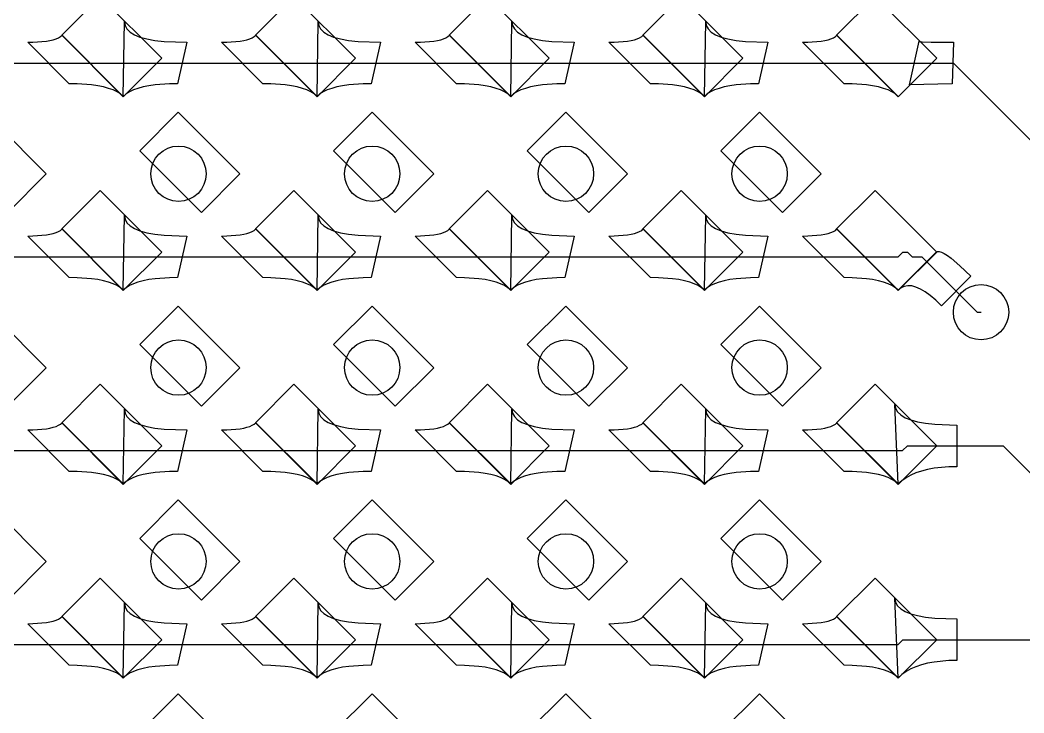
# Model space of a CAD drawing. Header units: inches. Extents: x 0.07 to 4.39, y 0.05 to 2.95.
# Drawn here: x 3.2928 to 3.6555, y 2.2253 to 2.4755 of the extents above; entities that cross this region are included whole.
import ezdxf

# ---------------------------------------------------------------- set-up
doc = ezdxf.new("R2010")
doc.units = ezdxf.units.IN
doc.header["$MEASUREMENT"] = 0
doc.layers.add('Top Layer', color=1, linetype='Continuous')

# ---------------------------------------------------------------- blocks, each defined once
blk = doc.blocks.new('0805_P_______________48')
at = {"layer": 'Top Layer'}
for p, q in [((-0.03937, 0.01575), (-0.01969, 0.01575)), ((-0.03937, -0.01575), (-0.03937, 0.01575)), ((-0.01969, 0.01575), (-0.01969, -0.01575)), ((0.01969, 0.01575), (0.03937, 0.01575)), ((0.01969, -0.01575), (0.01969, 0.01575)), ((0.03937, 0.01575), (0.03937, -0.01575)), ((-0.01969, -0.01575), (-0.03937, -0.01575)), ((0.03937, -0.01575), (0.01969, -0.01575))]:
    blk.add_line(p, q, dxfattribs=at)
blk = doc.blocks.new('0805_P_______________49')
at = {"layer": 'Top Layer'}
for p, q in [((-0.03937, 0.01575), (-0.01969, 0.01575)), ((-0.03937, -0.01575), (-0.03937, 0.01575)), ((-0.01969, 0.01575), (-0.01969, -0.01575)), ((0.01969, 0.01575), (0.03937, 0.01575)), ((0.01969, -0.01575), (0.01969, 0.01575)), ((0.03937, 0.01575), (0.03937, -0.01575)), ((-0.01969, -0.01575), (-0.03937, -0.01575)), ((0.03937, -0.01575), (0.01969, -0.01575))]:
    blk.add_line(p, q, dxfattribs=at)
blk = doc.blocks.new('0805_P_______________50')
at = {"layer": 'Top Layer'}
for p, q in [((-0.03937, 0.01575), (-0.01969, 0.01575)), ((-0.03937, -0.01575), (-0.03937, 0.01575)), ((-0.01969, 0.01575), (-0.01969, -0.01575)), ((0.01969, 0.01575), (0.03937, 0.01575)), ((0.01969, -0.01575), (0.01969, 0.01575)), ((0.03937, 0.01575), (0.03937, -0.01575)), ((-0.01969, -0.01575), (-0.03937, -0.01575)), ((0.03937, -0.01575), (0.01969, -0.01575))]:
    blk.add_line(p, q, dxfattribs=at)
blk = doc.blocks.new('0805_P_______________51')
at = {"layer": 'Top Layer'}
for p, q in [((-0.03937, 0.01575), (-0.01969, 0.01575)), ((-0.03937, -0.01575), (-0.03937, 0.01575)), ((-0.01969, 0.01575), (-0.01969, -0.01575)), ((0.01969, 0.01575), (0.03937, 0.01575)), ((0.01969, -0.01575), (0.01969, 0.01575)), ((0.03937, 0.01575), (0.03937, -0.01575)), ((-0.01969, -0.01575), (-0.03937, -0.01575)), ((0.03937, -0.01575), (0.01969, -0.01575))]:
    blk.add_line(p, q, dxfattribs=at)
blk = doc.blocks.new('0805_P_______________52')
at = {"layer": 'Top Layer'}
for p, q in [((-0.03937, 0.01575), (-0.01969, 0.01575)), ((-0.03937, -0.01575), (-0.03937, 0.01575)), ((-0.01969, 0.01575), (-0.01969, -0.01575)), ((0.01969, 0.01575), (0.03937, 0.01575)), ((0.01969, -0.01575), (0.01969, 0.01575)), ((0.03937, 0.01575), (0.03937, -0.01575)), ((-0.01969, -0.01575), (-0.03937, -0.01575)), ((0.03937, -0.01575), (0.01969, -0.01575))]:
    blk.add_line(p, q, dxfattribs=at)
blk = doc.blocks.new('0805_P_______________88')
at = {"layer": 'Top Layer'}
for p, q in [((-0.03937, 0.01575), (-0.01969, 0.01575)), ((-0.03937, -0.01575), (-0.03937, 0.01575)), ((-0.01969, 0.01575), (-0.01969, -0.01575)), ((0.01969, 0.01575), (0.03937, 0.01575)), ((0.01969, -0.01575), (0.01969, 0.01575)), ((0.03937, 0.01575), (0.03937, -0.01575)), ((-0.01969, -0.01575), (-0.03937, -0.01575)), ((0.03937, -0.01575), (0.01969, -0.01575))]:
    blk.add_line(p, q, dxfattribs=at)
blk = doc.blocks.new('0805_P_______________89')
at = {"layer": 'Top Layer'}
for p, q in [((-0.03937, 0.01575), (-0.01969, 0.01575)), ((-0.03937, -0.01575), (-0.03937, 0.01575)), ((-0.01969, 0.01575), (-0.01969, -0.01575)), ((0.01969, 0.01575), (0.03937, 0.01575)), ((0.01969, -0.01575), (0.01969, 0.01575)), ((0.03937, 0.01575), (0.03937, -0.01575)), ((-0.01969, -0.01575), (-0.03937, -0.01575)), ((0.03937, -0.01575), (0.01969, -0.01575))]:
    blk.add_line(p, q, dxfattribs=at)
blk = doc.blocks.new('0805_P_______________90')
at = {"layer": 'Top Layer'}
for p, q in [((-0.03937, 0.01575), (-0.01969, 0.01575)), ((-0.03937, -0.01575), (-0.03937, 0.01575)), ((-0.01969, 0.01575), (-0.01969, -0.01575)), ((0.01969, 0.01575), (0.03937, 0.01575)), ((0.01969, -0.01575), (0.01969, 0.01575)), ((0.03937, 0.01575), (0.03937, -0.01575)), ((-0.01969, -0.01575), (-0.03937, -0.01575)), ((0.03937, -0.01575), (0.01969, -0.01575))]:
    blk.add_line(p, q, dxfattribs=at)
blk = doc.blocks.new('0805_P_______________91')
at = {"layer": 'Top Layer'}
for p, q in [((-0.03937, 0.01575), (-0.01969, 0.01575)), ((-0.03937, -0.01575), (-0.03937, 0.01575)), ((-0.01969, 0.01575), (-0.01969, -0.01575)), ((0.01969, 0.01575), (0.03937, 0.01575)), ((0.01969, -0.01575), (0.01969, 0.01575)), ((0.03937, 0.01575), (0.03937, -0.01575)), ((-0.01969, -0.01575), (-0.03937, -0.01575)), ((0.03937, -0.01575), (0.01969, -0.01575))]:
    blk.add_line(p, q, dxfattribs=at)
blk = doc.blocks.new('0805_P_______________92')
at = {"layer": 'Top Layer'}
for p, q in [((-0.03937, 0.01575), (-0.01969, 0.01575)), ((-0.03937, -0.01575), (-0.03937, 0.01575)), ((-0.01969, 0.01575), (-0.01969, -0.01575)), ((0.01969, 0.01575), (0.03937, 0.01575)), ((0.01969, -0.01575), (0.01969, 0.01575)), ((0.03937, 0.01575), (0.03937, -0.01575)), ((-0.01969, -0.01575), (-0.03937, -0.01575)), ((0.03937, -0.01575), (0.01969, -0.01575))]:
    blk.add_line(p, q, dxfattribs=at)
blk = doc.blocks.new('0805_P_______________128')
at = {"layer": 'Top Layer'}
for p, q in [((-0.03937, 0.01575), (-0.01969, 0.01575)), ((-0.03937, -0.01575), (-0.03937, 0.01575)), ((-0.01969, 0.01575), (-0.01969, -0.01575)), ((0.01969, 0.01575), (0.03937, 0.01575)), ((0.01969, -0.01575), (0.01969, 0.01575)), ((0.03937, 0.01575), (0.03937, -0.01575)), ((-0.01969, -0.01575), (-0.03937, -0.01575)), ((0.03937, -0.01575), (0.01969, -0.01575))]:
    blk.add_line(p, q, dxfattribs=at)
blk = doc.blocks.new('0805_P_______________129')
at = {"layer": 'Top Layer'}
for p, q in [((-0.03937, 0.01575), (-0.01969, 0.01575)), ((-0.03937, -0.01575), (-0.03937, 0.01575)), ((-0.01969, 0.01575), (-0.01969, -0.01575)), ((0.01969, 0.01575), (0.03937, 0.01575)), ((0.01969, -0.01575), (0.01969, 0.01575)), ((0.03937, 0.01575), (0.03937, -0.01575)), ((-0.01969, -0.01575), (-0.03937, -0.01575)), ((0.03937, -0.01575), (0.01969, -0.01575))]:
    blk.add_line(p, q, dxfattribs=at)
blk = doc.blocks.new('0805_P_______________130')
at = {"layer": 'Top Layer'}
for p, q in [((-0.03937, 0.01575), (-0.01969, 0.01575)), ((-0.03937, -0.01575), (-0.03937, 0.01575)), ((-0.01969, 0.01575), (-0.01969, -0.01575)), ((0.01969, 0.01575), (0.03937, 0.01575)), ((0.01969, -0.01575), (0.01969, 0.01575)), ((0.03937, 0.01575), (0.03937, -0.01575)), ((-0.01969, -0.01575), (-0.03937, -0.01575)), ((0.03937, -0.01575), (0.01969, -0.01575))]:
    blk.add_line(p, q, dxfattribs=at)
blk = doc.blocks.new('0805_P_______________131')
at = {"layer": 'Top Layer'}
for p, q in [((-0.03937, 0.01575), (-0.01969, 0.01575)), ((-0.03937, -0.01575), (-0.03937, 0.01575)), ((-0.01969, 0.01575), (-0.01969, -0.01575)), ((0.01969, 0.01575), (0.03937, 0.01575)), ((0.01969, -0.01575), (0.01969, 0.01575)), ((0.03937, 0.01575), (0.03937, -0.01575)), ((-0.01969, -0.01575), (-0.03937, -0.01575)), ((0.03937, -0.01575), (0.01969, -0.01575))]:
    blk.add_line(p, q, dxfattribs=at)
blk = doc.blocks.new('0805_P_______________132')
at = {"layer": 'Top Layer'}
for p, q in [((-0.03937, 0.01575), (-0.01969, 0.01575)), ((-0.03937, -0.01575), (-0.03937, 0.01575)), ((-0.01969, 0.01575), (-0.01969, -0.01575)), ((0.01969, 0.01575), (0.03937, 0.01575)), ((0.01969, -0.01575), (0.01969, 0.01575)), ((0.03937, 0.01575), (0.03937, -0.01575)), ((-0.01969, -0.01575), (-0.03937, -0.01575)), ((0.03937, -0.01575), (0.01969, -0.01575))]:
    blk.add_line(p, q, dxfattribs=at)
blk = doc.blocks.new('0805_P_______________168')
at = {"layer": 'Top Layer'}
for p, q in [((-0.03937, 0.01575), (-0.01969, 0.01575)), ((-0.03937, -0.01575), (-0.03937, 0.01575)), ((-0.01969, 0.01575), (-0.01969, -0.01575)), ((0.01969, 0.01575), (0.03937, 0.01575)), ((0.01969, -0.01575), (0.01969, 0.01575)), ((0.03937, 0.01575), (0.03937, -0.01575)), ((-0.01969, -0.01575), (-0.03937, -0.01575)), ((0.03937, -0.01575), (0.01969, -0.01575))]:
    blk.add_line(p, q, dxfattribs=at)
blk = doc.blocks.new('0805_P_______________169')
at = {"layer": 'Top Layer'}
for p, q in [((-0.03937, 0.01575), (-0.01969, 0.01575)), ((-0.03937, -0.01575), (-0.03937, 0.01575)), ((-0.01969, 0.01575), (-0.01969, -0.01575)), ((0.01969, 0.01575), (0.03937, 0.01575)), ((0.01969, -0.01575), (0.01969, 0.01575)), ((0.03937, 0.01575), (0.03937, -0.01575)), ((-0.01969, -0.01575), (-0.03937, -0.01575)), ((0.03937, -0.01575), (0.01969, -0.01575))]:
    blk.add_line(p, q, dxfattribs=at)
blk = doc.blocks.new('0805_P_______________170')
at = {"layer": 'Top Layer'}
for p, q in [((-0.03937, 0.01575), (-0.01969, 0.01575)), ((-0.03937, -0.01575), (-0.03937, 0.01575)), ((-0.01969, 0.01575), (-0.01969, -0.01575)), ((0.01969, 0.01575), (0.03937, 0.01575)), ((0.01969, -0.01575), (0.01969, 0.01575)), ((0.03937, 0.01575), (0.03937, -0.01575)), ((-0.01969, -0.01575), (-0.03937, -0.01575)), ((0.03937, -0.01575), (0.01969, -0.01575))]:
    blk.add_line(p, q, dxfattribs=at)
blk = doc.blocks.new('0805_P_______________171')
at = {"layer": 'Top Layer'}
for p, q in [((-0.03937, 0.01575), (-0.01969, 0.01575)), ((-0.03937, -0.01575), (-0.03937, 0.01575)), ((-0.01969, 0.01575), (-0.01969, -0.01575)), ((0.01969, 0.01575), (0.03937, 0.01575)), ((0.01969, -0.01575), (0.01969, 0.01575)), ((0.03937, 0.01575), (0.03937, -0.01575)), ((-0.01969, -0.01575), (-0.03937, -0.01575)), ((0.03937, -0.01575), (0.01969, -0.01575))]:
    blk.add_line(p, q, dxfattribs=at)
blk = doc.blocks.new('0805_P_______________172')
at = {"layer": 'Top Layer'}
for p, q in [((-0.03937, 0.01575), (-0.01969, 0.01575)), ((-0.03937, -0.01575), (-0.03937, 0.01575)), ((-0.01969, 0.01575), (-0.01969, -0.01575)), ((0.01969, 0.01575), (0.03937, 0.01575)), ((0.01969, -0.01575), (0.01969, 0.01575)), ((0.03937, 0.01575), (0.03937, -0.01575)), ((-0.01969, -0.01575), (-0.03937, -0.01575)), ((0.03937, -0.01575), (0.01969, -0.01575))]:
    blk.add_line(p, q, dxfattribs=at)

msp = doc.modelspace()

# ---------------------------------------------------------------- linework, layer by layer
at = {"layer": 'Top Layer'}
for p, q in [((3.33005, 2.44795), (3.33051, 2.475)), ((3.33051, 2.475), (3.33071, 2.47357)), ((3.40005, 2.44795), (3.40051, 2.475)), ((3.40051, 2.475), (3.40071, 2.47357)), ((3.47005, 2.44795), (3.47051, 2.475)), ((3.47051, 2.475), (3.47071, 2.47357)), ((3.54005, 2.44795), (3.54051, 2.475)), ((3.54051, 2.475), (3.54071, 2.47357)), ((3.33071, 2.47357), (3.33137, 2.4723)), ((3.33137, 2.4723), (3.33248, 2.47118)), ((3.33248, 2.47118), (3.33405, 2.4702)), ((3.40071, 2.47357), (3.40137, 2.4723)), ((3.40137, 2.4723), (3.40248, 2.47118)), ((3.40248, 2.47118), (3.40405, 2.4702)), ((3.47071, 2.47357), (3.47137, 2.4723)), ((3.47137, 2.4723), (3.47248, 2.47118)), ((3.47248, 2.47118), (3.47405, 2.4702)), ((3.54071, 2.47357), (3.54137, 2.4723)), ((3.54137, 2.4723), (3.54248, 2.47118)), ((3.54248, 2.47118), (3.54405, 2.4702)), ((3.29551, 2.4675), (3.29741, 2.46753)), ((3.31051, 2.4525), (3.29551, 2.4675)), ((3.29741, 2.46753), (3.30225, 2.46791)), ((3.30225, 2.46791), (3.30356, 2.46814)), ((3.30356, 2.46814), (3.30474, 2.46842)), ((3.30474, 2.46842), (3.30576, 2.46875)), ((3.30576, 2.46875), (3.30664, 2.46914)), ((3.30664, 2.46914), (3.30737, 2.46957)), ((3.30737, 2.46957), (3.30795, 2.47005)), ((3.30795, 2.47005), (3.33005, 2.44795)), ((3.33405, 2.4702), (3.33607, 2.46937)), ((3.33607, 2.46937), (3.33855, 2.4687)), ((3.33855, 2.4687), (3.34148, 2.46818)), ((3.34148, 2.46818), (3.34487, 2.4678)), ((3.34487, 2.4678), (3.35301, 2.4675)), ((3.35301, 2.4675), (3.3496, 2.4525)), ((3.36551, 2.4675), (3.36741, 2.46753)), ((3.38051, 2.4525), (3.36551, 2.4675)), ((3.36741, 2.46753), (3.37225, 2.46791)), ((3.37225, 2.46791), (3.37356, 2.46814)), ((3.37356, 2.46814), (3.37474, 2.46842)), ((3.37474, 2.46842), (3.37576, 2.46875)), ((3.37576, 2.46875), (3.37664, 2.46914)), ((3.37664, 2.46914), (3.37737, 2.46957)), ((3.37737, 2.46957), (3.37795, 2.47005)), ((3.37795, 2.47005), (3.40005, 2.44795)), ((3.40405, 2.4702), (3.40607, 2.46937)), ((3.40607, 2.46937), (3.40855, 2.4687)), ((3.40855, 2.4687), (3.41148, 2.46818)), ((3.41148, 2.46818), (3.41487, 2.4678)), ((3.41487, 2.4678), (3.42301, 2.4675)), ((3.42301, 2.4675), (3.4196, 2.4525)), ((3.43551, 2.4675), (3.43741, 2.46753)), ((3.45051, 2.4525), (3.43551, 2.4675)), ((3.43741, 2.46753), (3.44225, 2.46791)), ((3.44225, 2.46791), (3.44356, 2.46814)), ((3.44356, 2.46814), (3.44474, 2.46842)), ((3.44474, 2.46842), (3.44576, 2.46875)), ((3.44576, 2.46875), (3.44664, 2.46914)), ((3.44664, 2.46914), (3.44737, 2.46957)), ((3.44737, 2.46957), (3.44795, 2.47005)), ((3.44795, 2.47005), (3.47005, 2.44795)), ((3.47405, 2.4702), (3.47607, 2.46937)), ((3.47607, 2.46937), (3.47855, 2.4687)), ((3.47855, 2.4687), (3.48148, 2.46818)), ((3.48148, 2.46818), (3.48487, 2.4678)), ((3.48487, 2.4678), (3.49301, 2.4675)), ((3.49301, 2.4675), (3.4896, 2.4525)), ((3.50551, 2.4675), (3.50741, 2.46753)), ((3.52051, 2.4525), (3.50551, 2.4675)), ((3.50741, 2.46753), (3.51225, 2.46791)), ((3.51225, 2.46791), (3.51356, 2.46814)), ((3.51356, 2.46814), (3.51474, 2.46842)), ((3.51474, 2.46842), (3.51576, 2.46875)), ((3.51576, 2.46875), (3.51664, 2.46914)), ((3.51664, 2.46914), (3.51737, 2.46957)), ((3.51737, 2.46957), (3.51795, 2.47005)), ((3.51795, 2.47005), (3.54005, 2.44795)), ((3.54405, 2.4702), (3.54607, 2.46937)), ((3.54607, 2.46937), (3.54855, 2.4687)), ((3.54855, 2.4687), (3.55148, 2.46818)), ((3.55148, 2.46818), (3.55487, 2.4678)), ((3.55487, 2.4678), (3.56301, 2.4675)), ((3.56301, 2.4675), (3.5596, 2.4525)), ((3.57551, 2.4675), (3.57741, 2.46753)), ((3.59051, 2.4525), (3.57551, 2.4675)), ((3.57741, 2.46753), (3.58225, 2.46791)), ((3.58225, 2.46791), (3.58356, 2.46814)), ((3.58356, 2.46814), (3.58474, 2.46842)), ((3.58474, 2.46842), (3.58576, 2.46875)), ((3.58576, 2.46875), (3.58664, 2.46914)), ((3.58664, 2.46914), (3.58737, 2.46957)), ((3.58737, 2.46957), (3.58795, 2.47005)), ((3.58795, 2.47005), (3.61005, 2.44795)), ((3.6142, 2.4521), (3.61761, 2.4679)), ((3.61761, 2.4679), (3.61772, 2.46782)), ((3.61772, 2.46782), (3.61808, 2.46776)), ((3.61808, 2.46776), (3.61869, 2.4677)), ((3.61869, 2.4677), (3.62203, 2.46756)), ((3.62203, 2.46756), (3.63, 2.4675)), ((3.63, 2.4675), (3.6296, 2.4525)), ((3.11588, 2.46), (3.32588, 2.46)), ((3.32588, 2.46), (3.46588, 2.46)), ((3.46588, 2.46), (3.53588, 2.46)), ((3.53588, 2.46), (3.63, 2.46)), ((3.63, 2.46), (4.11, 1.98)), ((3.3134, 2.45245), (3.31051, 2.4525)), ((3.31857, 2.45209), (3.3134, 2.45245)), ((3.34671, 2.45245), (3.34154, 2.45209)), ((3.3496, 2.4525), (3.34671, 2.45245)), ((3.3834, 2.45245), (3.38051, 2.4525)), ((3.38857, 2.45209), (3.3834, 2.45245)), ((3.41671, 2.45245), (3.41154, 2.45209)), ((3.4196, 2.4525), (3.41671, 2.45245)), ((3.4534, 2.45245), (3.45051, 2.4525)), ((3.45857, 2.45209), (3.4534, 2.45245)), ((3.48671, 2.45245), (3.48154, 2.45209)), ((3.4896, 2.4525), (3.48671, 2.45245)), ((3.5234, 2.45245), (3.52051, 2.4525)), ((3.52857, 2.45209), (3.5234, 2.45245)), ((3.55671, 2.45245), (3.55154, 2.45209)), ((3.5596, 2.4525), (3.55671, 2.45245)), ((3.5934, 2.45245), (3.59051, 2.4525)), ((3.59857, 2.45209), (3.5934, 2.45245)), ((3.6296, 2.4525), (3.6142, 2.4521)), ((3.32084, 2.45177), (3.31857, 2.45209)), ((3.3229, 2.45136), (3.32084, 2.45177)), ((3.32475, 2.45086), (3.3229, 2.45136)), ((3.32639, 2.45027), (3.32475, 2.45086)), ((3.32782, 2.44959), (3.32639, 2.45027)), ((3.32904, 2.44882), (3.32782, 2.44959)), ((3.33005, 2.44795), (3.32904, 2.44882)), ((3.33107, 2.44882), (3.33005, 2.44795)), ((3.33229, 2.44959), (3.33107, 2.44882)), ((3.33372, 2.45027), (3.33229, 2.44959)), ((3.33536, 2.45086), (3.33372, 2.45027)), ((3.33721, 2.45136), (3.33536, 2.45086)), ((3.33927, 2.45177), (3.33721, 2.45136)), ((3.34154, 2.45209), (3.33927, 2.45177)), ((3.39084, 2.45177), (3.38857, 2.45209)), ((3.3929, 2.45136), (3.39084, 2.45177)), ((3.39475, 2.45086), (3.3929, 2.45136)), ((3.39639, 2.45027), (3.39475, 2.45086)), ((3.39782, 2.44959), (3.39639, 2.45027)), ((3.39904, 2.44882), (3.39782, 2.44959)), ((3.40005, 2.44795), (3.39904, 2.44882)), ((3.40107, 2.44882), (3.40005, 2.44795)), ((3.40229, 2.44959), (3.40107, 2.44882)), ((3.40372, 2.45027), (3.40229, 2.44959)), ((3.40536, 2.45086), (3.40372, 2.45027)), ((3.40721, 2.45136), (3.40536, 2.45086)), ((3.40927, 2.45177), (3.40721, 2.45136)), ((3.41154, 2.45209), (3.40927, 2.45177)), ((3.46084, 2.45177), (3.45857, 2.45209)), ((3.4629, 2.45136), (3.46084, 2.45177)), ((3.46475, 2.45086), (3.4629, 2.45136)), ((3.46639, 2.45027), (3.46475, 2.45086)), ((3.46782, 2.44959), (3.46639, 2.45027)), ((3.46904, 2.44882), (3.46782, 2.44959)), ((3.47005, 2.44795), (3.46904, 2.44882)), ((3.47107, 2.44882), (3.47005, 2.44795)), ((3.47229, 2.44959), (3.47107, 2.44882)), ((3.47372, 2.45027), (3.47229, 2.44959)), ((3.47536, 2.45086), (3.47372, 2.45027)), ((3.47721, 2.45136), (3.47536, 2.45086)), ((3.47927, 2.45177), (3.47721, 2.45136)), ((3.48154, 2.45209), (3.47927, 2.45177)), ((3.53084, 2.45177), (3.52857, 2.45209)), ((3.5329, 2.45136), (3.53084, 2.45177)), ((3.53475, 2.45086), (3.5329, 2.45136)), ((3.53639, 2.45027), (3.53475, 2.45086)), ((3.53782, 2.44959), (3.53639, 2.45027)), ((3.53904, 2.44882), (3.53782, 2.44959)), ((3.54005, 2.44795), (3.53904, 2.44882)), ((3.54107, 2.44882), (3.54005, 2.44795)), ((3.54229, 2.44959), (3.54107, 2.44882)), ((3.54372, 2.45027), (3.54229, 2.44959)), ((3.54536, 2.45086), (3.54372, 2.45027)), ((3.54721, 2.45136), (3.54536, 2.45086)), ((3.54927, 2.45177), (3.54721, 2.45136)), ((3.55154, 2.45209), (3.54927, 2.45177)), ((3.60084, 2.45177), (3.59857, 2.45209)), ((3.6029, 2.45136), (3.60084, 2.45177)), ((3.60475, 2.45086), (3.6029, 2.45136)), ((3.60639, 2.45027), (3.60475, 2.45086)), ((3.60782, 2.44959), (3.60639, 2.45027)), ((3.60904, 2.44882), (3.60782, 2.44959)), ((3.61005, 2.44795), (3.60904, 2.44882)), ((3.33005, 2.37795), (3.33051, 2.405)), ((3.33051, 2.405), (3.33071, 2.40358)), ((3.33071, 2.40358), (3.33137, 2.4023)), ((3.33137, 2.4023), (3.33248, 2.40117)), ((3.40005, 2.37795), (3.40051, 2.405)), ((3.40051, 2.405), (3.40071, 2.40358)), ((3.40071, 2.40358), (3.40137, 2.4023)), ((3.40137, 2.4023), (3.40248, 2.40117)), ((3.47005, 2.37795), (3.47051, 2.405)), ((3.47051, 2.405), (3.47071, 2.40358)), ((3.47071, 2.40358), (3.47137, 2.4023)), ((3.47137, 2.4023), (3.47248, 2.40117)), ((3.54005, 2.37795), (3.54051, 2.405)), ((3.54051, 2.405), (3.54071, 2.40358)), ((3.54071, 2.40358), (3.54137, 2.4023)), ((3.54137, 2.4023), (3.54248, 2.40117)), ((3.29741, 2.39753), (3.30225, 2.39791)), ((3.30225, 2.39791), (3.30356, 2.39814)), ((3.30356, 2.39814), (3.30474, 2.39842)), ((3.30474, 2.39842), (3.30576, 2.39875)), ((3.30576, 2.39875), (3.30664, 2.39914)), ((3.30664, 2.39914), (3.30737, 2.39957)), ((3.30737, 2.39957), (3.30795, 2.40006)), ((3.30795, 2.40006), (3.33005, 2.37795)), ((3.33248, 2.40117), (3.33405, 2.4002)), ((3.33405, 2.4002), (3.33607, 2.39938)), ((3.33607, 2.39938), (3.33855, 2.3987)), ((3.33855, 2.3987), (3.34148, 2.39818)), ((3.34148, 2.39818), (3.34487, 2.3978)), ((3.34487, 2.3978), (3.35301, 2.3975)), ((3.36741, 2.39753), (3.37225, 2.39791)), ((3.37225, 2.39791), (3.37356, 2.39814)), ((3.37356, 2.39814), (3.37474, 2.39842)), ((3.37474, 2.39842), (3.37576, 2.39875)), ((3.37576, 2.39875), (3.37664, 2.39914)), ((3.37664, 2.39914), (3.37737, 2.39957)), ((3.37737, 2.39957), (3.37795, 2.40006)), ((3.37795, 2.40006), (3.40005, 2.37795)), ((3.40248, 2.40117), (3.40405, 2.4002)), ((3.40405, 2.4002), (3.40607, 2.39938)), ((3.40607, 2.39938), (3.40855, 2.3987)), ((3.40855, 2.3987), (3.41148, 2.39818)), ((3.41148, 2.39818), (3.41487, 2.3978)), ((3.41487, 2.3978), (3.42301, 2.3975)), ((3.43741, 2.39753), (3.44225, 2.39791)), ((3.44225, 2.39791), (3.44356, 2.39814)), ((3.44356, 2.39814), (3.44474, 2.39842)), ((3.44474, 2.39842), (3.44576, 2.39875)), ((3.44576, 2.39875), (3.44664, 2.39914)), ((3.44664, 2.39914), (3.44737, 2.39957)), ((3.44737, 2.39957), (3.44795, 2.40006)), ((3.44795, 2.40006), (3.47005, 2.37795)), ((3.47248, 2.40117), (3.47405, 2.4002)), ((3.47405, 2.4002), (3.47607, 2.39938)), ((3.47607, 2.39938), (3.47855, 2.3987)), ((3.47855, 2.3987), (3.48148, 2.39818)), ((3.48148, 2.39818), (3.48487, 2.3978)), ((3.48487, 2.3978), (3.49301, 2.3975)), ((3.50741, 2.39753), (3.51225, 2.39791)), ((3.51225, 2.39791), (3.51356, 2.39814)), ((3.51356, 2.39814), (3.51474, 2.39842)), ((3.51474, 2.39842), (3.51576, 2.39875)), ((3.51576, 2.39875), (3.51664, 2.39914)), ((3.51664, 2.39914), (3.51737, 2.39957)), ((3.51737, 2.39957), (3.51795, 2.40006)), ((3.51795, 2.40006), (3.54005, 2.37795)), ((3.54248, 2.40117), (3.54405, 2.4002)), ((3.54405, 2.4002), (3.54607, 2.39938)), ((3.54607, 2.39938), (3.54855, 2.3987)), ((3.54855, 2.3987), (3.55148, 2.39818)), ((3.55148, 2.39818), (3.55487, 2.3978)), ((3.55487, 2.3978), (3.56301, 2.3975)), ((3.57741, 2.39753), (3.58225, 2.39791)), ((3.58225, 2.39791), (3.58356, 2.39814)), ((3.58356, 2.39814), (3.58474, 2.39842)), ((3.58474, 2.39842), (3.58576, 2.39875)), ((3.58576, 2.39875), (3.58664, 2.39914)), ((3.58664, 2.39914), (3.58737, 2.39957)), ((3.58737, 2.39957), (3.58795, 2.40006)), ((3.58795, 2.40006), (3.61005, 2.37795)), ((3.29551, 2.3975), (3.29741, 2.39753)), ((3.31051, 2.3825), (3.29551, 2.3975)), ((3.35301, 2.3975), (3.3496, 2.3825)), ((3.36551, 2.3975), (3.36741, 2.39753)), ((3.38051, 2.3825), (3.36551, 2.3975)), ((3.42301, 2.3975), (3.4196, 2.3825)), ((3.43551, 2.3975), (3.43741, 2.39753)), ((3.45051, 2.3825), (3.43551, 2.3975)), ((3.49301, 2.3975), (3.4896, 2.3825)), ((3.50551, 2.3975), (3.50741, 2.39753)), ((3.52051, 2.3825), (3.50551, 2.3975)), ((3.56301, 2.3975), (3.5596, 2.3825)), ((3.57551, 2.3975), (3.57741, 2.39753)), ((3.59051, 2.3825), (3.57551, 2.3975)), ((3.61005, 2.37795), (3.6238, 2.3917)), ((3.61005, 2.39), (3.61176, 2.3917)), ((3.61176, 2.3917), (3.61337, 2.3917)), ((3.61337, 2.3917), (3.61507, 2.39)), ((3.6238, 2.3917), (3.62427, 2.39195)), ((3.62427, 2.39195), (3.6249, 2.39195)), ((3.6249, 2.39195), (3.62571, 2.3917)), ((3.62571, 2.3917), (3.6267, 2.3912)), ((3.6267, 2.3912), (3.62786, 2.39046)), ((3.25588, 2.39), (3.46588, 2.39)), ((3.46588, 2.39), (3.54006, 2.39)), ((3.54006, 2.39), (3.61005, 2.39)), ((3.61507, 2.39), (3.61865, 2.39)), ((3.61865, 2.39), (3.63865, 2.37)), ((3.62786, 2.39046), (3.6292, 2.38946)), ((3.6292, 2.38946), (3.63239, 2.38671)), ((3.63239, 2.38671), (3.63628, 2.38297)), ((3.3134, 2.38245), (3.31051, 2.3825)), ((3.31857, 2.38209), (3.3134, 2.38245)), ((3.32084, 2.38177), (3.31857, 2.38209)), ((3.3229, 2.38136), (3.32084, 2.38177)), ((3.32475, 2.38086), (3.3229, 2.38136)), ((3.32639, 2.38027), (3.32475, 2.38086)), ((3.32782, 2.37959), (3.32639, 2.38027)), ((3.33372, 2.38027), (3.33229, 2.37959)), ((3.33536, 2.38086), (3.33372, 2.38027)), ((3.33721, 2.38136), (3.33536, 2.38086)), ((3.33927, 2.38177), (3.33721, 2.38136)), ((3.34154, 2.38209), (3.33927, 2.38177)), ((3.34671, 2.38245), (3.34154, 2.38209)), ((3.3496, 2.3825), (3.34671, 2.38245)), ((3.3834, 2.38245), (3.38051, 2.3825)), ((3.38857, 2.38209), (3.3834, 2.38245)), ((3.39084, 2.38177), (3.38857, 2.38209)), ((3.3929, 2.38136), (3.39084, 2.38177)), ((3.39475, 2.38086), (3.3929, 2.38136)), ((3.39639, 2.38027), (3.39475, 2.38086)), ((3.39782, 2.37959), (3.39639, 2.38027)), ((3.40372, 2.38027), (3.40229, 2.37959)), ((3.40536, 2.38086), (3.40372, 2.38027)), ((3.40721, 2.38136), (3.40536, 2.38086)), ((3.40927, 2.38177), (3.40721, 2.38136)), ((3.41154, 2.38209), (3.40927, 2.38177)), ((3.41671, 2.38245), (3.41154, 2.38209)), ((3.4196, 2.3825), (3.41671, 2.38245)), ((3.4534, 2.38245), (3.45051, 2.3825)), ((3.45857, 2.38209), (3.4534, 2.38245)), ((3.46084, 2.38177), (3.45857, 2.38209)), ((3.4629, 2.38136), (3.46084, 2.38177)), ((3.46475, 2.38086), (3.4629, 2.38136)), ((3.46639, 2.38027), (3.46475, 2.38086)), ((3.46782, 2.37959), (3.46639, 2.38027)), ((3.47372, 2.38027), (3.47229, 2.37959)), ((3.47536, 2.38086), (3.47372, 2.38027)), ((3.47721, 2.38136), (3.47536, 2.38086)), ((3.47927, 2.38177), (3.47721, 2.38136)), ((3.48154, 2.38209), (3.47927, 2.38177)), ((3.48671, 2.38245), (3.48154, 2.38209)), ((3.4896, 2.3825), (3.48671, 2.38245)), ((3.5234, 2.38245), (3.52051, 2.3825)), ((3.52857, 2.38209), (3.5234, 2.38245)), ((3.53084, 2.38177), (3.52857, 2.38209)), ((3.5329, 2.38136), (3.53084, 2.38177)), ((3.53475, 2.38086), (3.5329, 2.38136)), ((3.53639, 2.38027), (3.53475, 2.38086)), ((3.53782, 2.37959), (3.53639, 2.38027)), ((3.54372, 2.38027), (3.54229, 2.37959)), ((3.54536, 2.38086), (3.54372, 2.38027)), ((3.54721, 2.38136), (3.54536, 2.38086)), ((3.54927, 2.38177), (3.54721, 2.38136)), ((3.55154, 2.38209), (3.54927, 2.38177)), ((3.55671, 2.38245), (3.55154, 2.38209)), ((3.5596, 2.3825), (3.55671, 2.38245)), ((3.5934, 2.38245), (3.59051, 2.3825)), ((3.59857, 2.38209), (3.5934, 2.38245)), ((3.60084, 2.38177), (3.59857, 2.38209)), ((3.6029, 2.38136), (3.60084, 2.38177)), ((3.60475, 2.38086), (3.6029, 2.38136)), ((3.60639, 2.38027), (3.60475, 2.38086)), ((3.60782, 2.37959), (3.60639, 2.38027)), ((3.63628, 2.38297), (3.62568, 2.37236)), ((3.32904, 2.37882), (3.32782, 2.37959)), ((3.33005, 2.37795), (3.32904, 2.37882)), ((3.33107, 2.37882), (3.33005, 2.37795)), ((3.33229, 2.37959), (3.33107, 2.37882)), ((3.39904, 2.37882), (3.39782, 2.37959)), ((3.40005, 2.37795), (3.39904, 2.37882)), ((3.40107, 2.37882), (3.40005, 2.37795)), ((3.40229, 2.37959), (3.40107, 2.37882)), ((3.46904, 2.37882), (3.46782, 2.37959)), ((3.47005, 2.37795), (3.46904, 2.37882)), ((3.47107, 2.37882), (3.47005, 2.37795)), ((3.47229, 2.37959), (3.47107, 2.37882)), ((3.53904, 2.37882), (3.53782, 2.37959)), ((3.54005, 2.37795), (3.53904, 2.37882)), ((3.54107, 2.37882), (3.54005, 2.37795)), ((3.54229, 2.37959), (3.54107, 2.37882)), ((3.60904, 2.37882), (3.60782, 2.37959)), ((3.61005, 2.37795), (3.60904, 2.37882)), ((3.61111, 2.3788), (3.61005, 2.37795)), ((3.61228, 2.37934), (3.61111, 2.3788)), ((3.61357, 2.37956), (3.61228, 2.37934)), ((3.61496, 2.37947), (3.61357, 2.37956)), ((3.61647, 2.37906), (3.61496, 2.37947)), ((3.61809, 2.37835), (3.61647, 2.37906)), ((3.61982, 2.37732), (3.61809, 2.37835)), ((3.62166, 2.37598), (3.61982, 2.37732)), ((3.62361, 2.37433), (3.62166, 2.37598)), ((3.62568, 2.37236), (3.62361, 2.37433)), ((3.63865, 2.37), (3.64, 2.37)), ((3.61005, 2.30795), (3.6088, 2.3367)), ((3.6088, 2.3367), (3.60909, 2.33528)), ((3.33005, 2.30795), (3.33051, 2.335)), ((3.33051, 2.335), (3.33071, 2.33358)), ((3.33071, 2.33358), (3.33137, 2.3323)), ((3.40005, 2.30795), (3.40051, 2.335)), ((3.40051, 2.335), (3.40071, 2.33358)), ((3.40071, 2.33358), (3.40137, 2.3323)), ((3.47005, 2.30795), (3.47051, 2.335)), ((3.47051, 2.335), (3.47071, 2.33358)), ((3.47071, 2.33358), (3.47137, 2.3323)), ((3.54005, 2.30795), (3.54051, 2.335)), ((3.54051, 2.335), (3.54071, 2.33358)), ((3.54071, 2.33358), (3.54137, 2.3323)), ((3.60909, 2.33528), (3.60981, 2.334)), ((3.60981, 2.334), (3.61097, 2.33288)), ((3.61097, 2.33288), (3.61256, 2.3319)), ((3.30576, 2.32875), (3.30664, 2.32914)), ((3.30664, 2.32914), (3.30737, 2.32957)), ((3.30737, 2.32957), (3.30795, 2.33006)), ((3.30795, 2.33006), (3.33005, 2.30795)), ((3.33137, 2.3323), (3.33248, 2.33117)), ((3.33248, 2.33117), (3.33405, 2.3302)), ((3.33405, 2.3302), (3.33607, 2.32938)), ((3.33607, 2.32938), (3.33855, 2.3287)), ((3.37576, 2.32875), (3.37664, 2.32914)), ((3.37664, 2.32914), (3.37737, 2.32957)), ((3.37737, 2.32957), (3.37795, 2.33006)), ((3.37795, 2.33006), (3.40005, 2.30795)), ((3.40137, 2.3323), (3.40248, 2.33117)), ((3.40248, 2.33117), (3.40405, 2.3302)), ((3.40405, 2.3302), (3.40607, 2.32938)), ((3.40607, 2.32938), (3.40855, 2.3287)), ((3.44576, 2.32875), (3.44664, 2.32914)), ((3.44664, 2.32914), (3.44737, 2.32957)), ((3.44737, 2.32957), (3.44795, 2.33006)), ((3.44795, 2.33006), (3.47005, 2.30795)), ((3.47137, 2.3323), (3.47248, 2.33117)), ((3.47248, 2.33117), (3.47405, 2.3302)), ((3.47405, 2.3302), (3.47607, 2.32938)), ((3.47607, 2.32938), (3.47855, 2.3287)), ((3.51576, 2.32875), (3.51664, 2.32914)), ((3.51664, 2.32914), (3.51737, 2.32957)), ((3.51737, 2.32957), (3.51795, 2.33006)), ((3.51795, 2.33006), (3.54005, 2.30795)), ((3.54137, 2.3323), (3.54248, 2.33117)), ((3.54248, 2.33117), (3.54405, 2.3302)), ((3.54405, 2.3302), (3.54607, 2.32938)), ((3.54607, 2.32938), (3.54855, 2.3287)), ((3.58576, 2.32875), (3.58664, 2.32914)), ((3.58664, 2.32914), (3.58737, 2.32957)), ((3.58737, 2.32957), (3.58795, 2.33006)), ((3.58795, 2.33006), (3.61005, 2.30795)), ((3.61256, 2.3319), (3.61459, 2.33108)), ((3.61459, 2.33108), (3.61706, 2.3304)), ((3.61706, 2.3304), (3.61997, 2.32988)), ((3.61997, 2.32988), (3.62331, 2.3295)), ((3.62331, 2.3295), (3.6313, 2.3292)), ((3.6313, 2.3292), (3.6313, 2.3142)), ((3.29551, 2.3275), (3.29741, 2.32753)), ((3.31051, 2.3125), (3.29551, 2.3275)), ((3.29741, 2.32753), (3.30225, 2.32791)), ((3.30225, 2.32791), (3.30356, 2.32814)), ((3.30356, 2.32814), (3.30474, 2.32842)), ((3.30474, 2.32842), (3.30576, 2.32875)), ((3.33855, 2.3287), (3.34148, 2.32817)), ((3.34148, 2.32817), (3.34487, 2.3278)), ((3.34487, 2.3278), (3.35301, 2.3275)), ((3.35301, 2.3275), (3.3496, 2.3125)), ((3.36551, 2.3275), (3.36741, 2.32753)), ((3.38051, 2.3125), (3.36551, 2.3275)), ((3.36741, 2.32753), (3.37225, 2.32791)), ((3.37225, 2.32791), (3.37356, 2.32814)), ((3.37356, 2.32814), (3.37474, 2.32842)), ((3.37474, 2.32842), (3.37576, 2.32875)), ((3.40855, 2.3287), (3.41148, 2.32817)), ((3.41148, 2.32817), (3.41487, 2.3278)), ((3.41487, 2.3278), (3.42301, 2.3275)), ((3.42301, 2.3275), (3.4196, 2.3125)), ((3.43551, 2.3275), (3.43741, 2.32753)), ((3.45051, 2.3125), (3.43551, 2.3275)), ((3.43741, 2.32753), (3.44225, 2.32791)), ((3.44225, 2.32791), (3.44356, 2.32814)), ((3.44356, 2.32814), (3.44474, 2.32842)), ((3.44474, 2.32842), (3.44576, 2.32875)), ((3.47855, 2.3287), (3.48148, 2.32817)), ((3.48148, 2.32817), (3.48487, 2.3278)), ((3.48487, 2.3278), (3.49301, 2.3275)), ((3.49301, 2.3275), (3.4896, 2.3125)), ((3.50551, 2.3275), (3.50741, 2.32753)), ((3.52051, 2.3125), (3.50551, 2.3275)), ((3.50741, 2.32753), (3.51225, 2.32791)), ((3.51225, 2.32791), (3.51356, 2.32814)), ((3.51356, 2.32814), (3.51474, 2.32842)), ((3.51474, 2.32842), (3.51576, 2.32875)), ((3.54855, 2.3287), (3.55148, 2.32817)), ((3.55148, 2.32817), (3.55487, 2.3278)), ((3.55487, 2.3278), (3.56301, 2.3275)), ((3.56301, 2.3275), (3.5596, 2.3125)), ((3.57551, 2.3275), (3.57741, 2.32753)), ((3.59051, 2.3125), (3.57551, 2.3275)), ((3.57741, 2.32753), (3.58225, 2.32791)), ((3.58225, 2.32791), (3.58356, 2.32814)), ((3.58356, 2.32814), (3.58474, 2.32842)), ((3.58474, 2.32842), (3.58576, 2.32875)), ((3.61166, 2.32), (3.61337, 2.3217)), ((3.61337, 2.3217), (3.64794, 2.3217)), ((3.64794, 2.3217), (3.66465, 2.305)), ((3.18588, 2.32), (3.40005, 2.32)), ((3.40005, 2.32), (3.53588, 2.32)), ((3.53588, 2.32), (3.61166, 2.32)), ((3.3134, 2.31245), (3.31051, 2.3125)), ((3.31857, 2.31209), (3.3134, 2.31245)), ((3.32084, 2.31177), (3.31857, 2.31209)), ((3.3229, 2.31136), (3.32084, 2.31177)), ((3.32475, 2.31086), (3.3229, 2.31136)), ((3.32639, 2.31027), (3.32475, 2.31086)), ((3.33536, 2.31086), (3.33372, 2.31027)), ((3.33721, 2.31136), (3.33536, 2.31086)), ((3.33927, 2.31177), (3.33721, 2.31136)), ((3.34154, 2.31209), (3.33927, 2.31177)), ((3.34671, 2.31245), (3.34154, 2.31209)), ((3.3496, 2.3125), (3.34671, 2.31245)), ((3.3834, 2.31245), (3.38051, 2.3125)), ((3.38857, 2.31209), (3.3834, 2.31245)), ((3.39084, 2.31177), (3.38857, 2.31209)), ((3.3929, 2.31136), (3.39084, 2.31177)), ((3.39475, 2.31086), (3.3929, 2.31136)), ((3.39639, 2.31027), (3.39475, 2.31086)), ((3.40536, 2.31086), (3.40372, 2.31027)), ((3.40721, 2.31136), (3.40536, 2.31086)), ((3.40927, 2.31177), (3.40721, 2.31136)), ((3.41154, 2.31209), (3.40927, 2.31177)), ((3.41671, 2.31245), (3.41154, 2.31209)), ((3.4196, 2.3125), (3.41671, 2.31245)), ((3.4534, 2.31245), (3.45051, 2.3125)), ((3.45857, 2.31209), (3.4534, 2.31245)), ((3.46084, 2.31177), (3.45857, 2.31209)), ((3.4629, 2.31136), (3.46084, 2.31177)), ((3.46475, 2.31086), (3.4629, 2.31136)), ((3.46639, 2.31027), (3.46475, 2.31086)), ((3.47536, 2.31086), (3.47372, 2.31027)), ((3.47721, 2.31136), (3.47536, 2.31086)), ((3.47927, 2.31177), (3.47721, 2.31136)), ((3.48154, 2.31209), (3.47927, 2.31177)), ((3.48671, 2.31245), (3.48154, 2.31209)), ((3.4896, 2.3125), (3.48671, 2.31245)), ((3.5234, 2.31245), (3.52051, 2.3125)), ((3.52857, 2.31209), (3.5234, 2.31245)), ((3.53084, 2.31177), (3.52857, 2.31209)), ((3.5329, 2.31136), (3.53084, 2.31177)), ((3.53475, 2.31086), (3.5329, 2.31136)), ((3.53639, 2.31027), (3.53475, 2.31086)), ((3.54536, 2.31086), (3.54372, 2.31027)), ((3.54721, 2.31136), (3.54536, 2.31086)), ((3.54927, 2.31177), (3.54721, 2.31136)), ((3.55154, 2.31209), (3.54927, 2.31177)), ((3.55671, 2.31245), (3.55154, 2.31209)), ((3.5596, 2.3125), (3.55671, 2.31245)), ((3.5934, 2.31245), (3.59051, 2.3125)), ((3.59857, 2.31209), (3.5934, 2.31245)), ((3.60084, 2.31177), (3.59857, 2.31209)), ((3.6029, 2.31136), (3.60084, 2.31177)), ((3.60475, 2.31086), (3.6029, 2.31136)), ((3.60639, 2.31027), (3.60475, 2.31086)), ((3.61459, 2.31114), (3.6129, 2.3102)), ((3.61645, 2.31195), (3.61459, 2.31114)), ((3.61849, 2.31264), (3.61645, 2.31195)), ((3.6207, 2.3132), (3.61849, 2.31264)), ((3.62309, 2.31364), (3.6207, 2.3132)), ((3.62839, 2.31414), (3.62309, 2.31364)), ((3.6313, 2.3142), (3.62839, 2.31414)), ((3.32782, 2.30959), (3.32639, 2.31027)), ((3.32904, 2.30882), (3.32782, 2.30959)), ((3.33005, 2.30795), (3.32904, 2.30882)), ((3.33107, 2.30882), (3.33005, 2.30795)), ((3.33229, 2.30959), (3.33107, 2.30882)), ((3.33372, 2.31027), (3.33229, 2.30959)), ((3.39782, 2.30959), (3.39639, 2.31027)), ((3.39904, 2.30882), (3.39782, 2.30959)), ((3.40005, 2.30795), (3.39904, 2.30882)), ((3.40107, 2.30882), (3.40005, 2.30795)), ((3.40229, 2.30959), (3.40107, 2.30882)), ((3.40372, 2.31027), (3.40229, 2.30959)), ((3.46782, 2.30959), (3.46639, 2.31027)), ((3.46904, 2.30882), (3.46782, 2.30959)), ((3.47005, 2.30795), (3.46904, 2.30882)), ((3.47107, 2.30882), (3.47005, 2.30795)), ((3.47229, 2.30959), (3.47107, 2.30882)), ((3.47372, 2.31027), (3.47229, 2.30959)), ((3.53782, 2.30959), (3.53639, 2.31027)), ((3.53904, 2.30882), (3.53782, 2.30959)), ((3.54005, 2.30795), (3.53904, 2.30882)), ((3.54107, 2.30882), (3.54005, 2.30795)), ((3.54229, 2.30959), (3.54107, 2.30882)), ((3.54372, 2.31027), (3.54229, 2.30959)), ((3.60782, 2.30959), (3.60639, 2.31027)), ((3.60904, 2.30882), (3.60782, 2.30959)), ((3.61005, 2.30795), (3.60904, 2.30882)), ((3.61139, 2.30914), (3.61005, 2.30795)), ((3.6129, 2.3102), (3.61139, 2.30914)), ((3.33005, 2.23795), (3.33051, 2.265)), ((3.33051, 2.265), (3.33071, 2.26357)), ((3.33071, 2.26357), (3.33137, 2.2623)), ((3.40005, 2.23795), (3.40051, 2.265)), ((3.40051, 2.265), (3.40071, 2.26357)), ((3.40071, 2.26357), (3.40137, 2.2623)), ((3.47005, 2.23795), (3.47051, 2.265)), ((3.47051, 2.265), (3.47071, 2.26357)), ((3.47071, 2.26357), (3.47137, 2.2623)), ((3.54005, 2.23795), (3.54051, 2.265)), ((3.54051, 2.265), (3.54071, 2.26357)), ((3.54071, 2.26357), (3.54137, 2.2623)), ((3.61005, 2.23795), (3.6088, 2.2667)), ((3.6088, 2.2667), (3.60909, 2.26528)), ((3.60909, 2.26528), (3.60981, 2.264)), ((3.60981, 2.264), (3.61097, 2.26288)), ((3.30737, 2.25957), (3.30795, 2.26005)), ((3.30795, 2.26005), (3.33005, 2.23795)), ((3.33137, 2.2623), (3.33248, 2.26118)), ((3.33248, 2.26118), (3.33405, 2.2602)), ((3.33405, 2.2602), (3.33607, 2.25937)), ((3.37737, 2.25957), (3.37795, 2.26005)), ((3.37795, 2.26005), (3.40005, 2.23795)), ((3.40137, 2.2623), (3.40248, 2.26118)), ((3.40248, 2.26118), (3.40405, 2.2602)), ((3.40405, 2.2602), (3.40607, 2.25937)), ((3.44737, 2.25957), (3.44795, 2.26005)), ((3.44795, 2.26005), (3.47005, 2.23795)), ((3.47137, 2.2623), (3.47248, 2.26118)), ((3.47248, 2.26118), (3.47405, 2.2602)), ((3.47405, 2.2602), (3.47607, 2.25937)), ((3.51737, 2.25957), (3.51795, 2.26005)), ((3.51795, 2.26005), (3.54005, 2.23795)), ((3.54137, 2.2623), (3.54248, 2.26118)), ((3.54248, 2.26118), (3.54405, 2.2602)), ((3.54405, 2.2602), (3.54607, 2.25937)), ((3.58737, 2.25957), (3.58795, 2.26005)), ((3.58795, 2.26005), (3.61005, 2.23795)), ((3.61097, 2.26288), (3.61256, 2.2619)), ((3.61256, 2.2619), (3.61459, 2.26108)), ((3.61459, 2.26108), (3.61706, 2.2604)), ((3.61706, 2.2604), (3.61997, 2.25988)), ((3.29551, 2.2575), (3.29741, 2.25753)), ((3.31051, 2.2425), (3.29551, 2.2575)), ((3.29741, 2.25753), (3.30225, 2.25791)), ((3.30225, 2.25791), (3.30356, 2.25814)), ((3.30356, 2.25814), (3.30474, 2.25842)), ((3.30474, 2.25842), (3.30576, 2.25875)), ((3.30576, 2.25875), (3.30664, 2.25914)), ((3.30664, 2.25914), (3.30737, 2.25957)), ((3.33607, 2.25937), (3.33855, 2.2587)), ((3.33855, 2.2587), (3.34148, 2.25818)), ((3.34148, 2.25818), (3.34487, 2.2578)), ((3.34487, 2.2578), (3.35301, 2.2575)), ((3.35301, 2.2575), (3.3496, 2.2425)), ((3.36551, 2.2575), (3.36741, 2.25753)), ((3.38051, 2.2425), (3.36551, 2.2575)), ((3.36741, 2.25753), (3.37225, 2.25791)), ((3.37225, 2.25791), (3.37356, 2.25814)), ((3.37356, 2.25814), (3.37474, 2.25842)), ((3.37474, 2.25842), (3.37576, 2.25875)), ((3.37576, 2.25875), (3.37664, 2.25914)), ((3.37664, 2.25914), (3.37737, 2.25957)), ((3.40607, 2.25937), (3.40855, 2.2587)), ((3.40855, 2.2587), (3.41148, 2.25818)), ((3.41148, 2.25818), (3.41487, 2.2578)), ((3.41487, 2.2578), (3.42301, 2.2575)), ((3.42301, 2.2575), (3.4196, 2.2425)), ((3.43551, 2.2575), (3.43741, 2.25753)), ((3.45051, 2.2425), (3.43551, 2.2575)), ((3.43741, 2.25753), (3.44225, 2.25791)), ((3.44225, 2.25791), (3.44356, 2.25814)), ((3.44356, 2.25814), (3.44474, 2.25842)), ((3.44474, 2.25842), (3.44576, 2.25875)), ((3.44576, 2.25875), (3.44664, 2.25914)), ((3.44664, 2.25914), (3.44737, 2.25957)), ((3.47607, 2.25937), (3.47855, 2.2587)), ((3.47855, 2.2587), (3.48148, 2.25818)), ((3.48148, 2.25818), (3.48487, 2.2578)), ((3.48487, 2.2578), (3.49301, 2.2575)), ((3.49301, 2.2575), (3.4896, 2.2425)), ((3.50551, 2.2575), (3.50741, 2.25753)), ((3.52051, 2.2425), (3.50551, 2.2575)), ((3.50741, 2.25753), (3.51225, 2.25791)), ((3.51225, 2.25791), (3.51356, 2.25814)), ((3.51356, 2.25814), (3.51474, 2.25842)), ((3.51474, 2.25842), (3.51576, 2.25875)), ((3.51576, 2.25875), (3.51664, 2.25914)), ((3.51664, 2.25914), (3.51737, 2.25957)), ((3.54607, 2.25937), (3.54855, 2.2587)), ((3.54855, 2.2587), (3.55148, 2.25818)), ((3.55148, 2.25818), (3.55487, 2.2578)), ((3.55487, 2.2578), (3.56301, 2.2575)), ((3.56301, 2.2575), (3.5596, 2.2425)), ((3.57551, 2.2575), (3.57741, 2.25753)), ((3.59051, 2.2425), (3.57551, 2.2575)), ((3.57741, 2.25753), (3.58225, 2.25791)), ((3.58225, 2.25791), (3.58356, 2.25814)), ((3.58356, 2.25814), (3.58474, 2.25842)), ((3.58474, 2.25842), (3.58576, 2.25875)), ((3.58576, 2.25875), (3.58664, 2.25914)), ((3.58664, 2.25914), (3.58737, 2.25957)), ((3.61997, 2.25988), (3.62331, 2.2595)), ((3.62331, 2.2595), (3.6313, 2.2592)), ((3.6313, 2.2592), (3.6313, 2.2442)), ((3.18588, 2.25), (3.40005, 2.25)), ((3.40005, 2.25), (3.53588, 2.25)), ((3.53588, 2.25), (3.61005, 2.25)), ((3.61005, 2.25), (3.61176, 2.2517)), ((3.61176, 2.2517), (3.67394, 2.2517)), ((3.3134, 2.24245), (3.31051, 2.2425)), ((3.31857, 2.24209), (3.3134, 2.24245)), ((3.32084, 2.24177), (3.31857, 2.24209)), ((3.3229, 2.24136), (3.32084, 2.24177)), ((3.33927, 2.24177), (3.33721, 2.24136)), ((3.34154, 2.24209), (3.33927, 2.24177)), ((3.34671, 2.24245), (3.34154, 2.24209)), ((3.3496, 2.2425), (3.34671, 2.24245)), ((3.3834, 2.24245), (3.38051, 2.2425)), ((3.38857, 2.24209), (3.3834, 2.24245)), ((3.39084, 2.24177), (3.38857, 2.24209)), ((3.3929, 2.24136), (3.39084, 2.24177)), ((3.40927, 2.24177), (3.40721, 2.24136)), ((3.41154, 2.24209), (3.40927, 2.24177)), ((3.41671, 2.24245), (3.41154, 2.24209)), ((3.4196, 2.2425), (3.41671, 2.24245)), ((3.4534, 2.24245), (3.45051, 2.2425)), ((3.45857, 2.24209), (3.4534, 2.24245)), ((3.46084, 2.24177), (3.45857, 2.24209)), ((3.4629, 2.24136), (3.46084, 2.24177)), ((3.47927, 2.24177), (3.47721, 2.24136)), ((3.48154, 2.24209), (3.47927, 2.24177)), ((3.48671, 2.24245), (3.48154, 2.24209)), ((3.4896, 2.2425), (3.48671, 2.24245)), ((3.5234, 2.24245), (3.52051, 2.2425)), ((3.52857, 2.24209), (3.5234, 2.24245)), ((3.53084, 2.24177), (3.52857, 2.24209)), ((3.5329, 2.24136), (3.53084, 2.24177)), ((3.54927, 2.24177), (3.54721, 2.24136)), ((3.55154, 2.24209), (3.54927, 2.24177)), ((3.55671, 2.24245), (3.55154, 2.24209)), ((3.5596, 2.2425), (3.55671, 2.24245)), ((3.5934, 2.24245), (3.59051, 2.2425)), ((3.59857, 2.24209), (3.5934, 2.24245)), ((3.60084, 2.24177), (3.59857, 2.24209)), ((3.6029, 2.24136), (3.60084, 2.24177)), ((3.61645, 2.24195), (3.61459, 2.24114)), ((3.61849, 2.24264), (3.61645, 2.24195)), ((3.6207, 2.2432), (3.61849, 2.24264)), ((3.62309, 2.24364), (3.6207, 2.2432)), ((3.62839, 2.24414), (3.62309, 2.24364)), ((3.6313, 2.2442), (3.62839, 2.24414)), ((3.32475, 2.24086), (3.3229, 2.24136)), ((3.32639, 2.24027), (3.32475, 2.24086)), ((3.32782, 2.23959), (3.32639, 2.24027)), ((3.32904, 2.23882), (3.32782, 2.23959)), ((3.33005, 2.23795), (3.32904, 2.23882)), ((3.33107, 2.23882), (3.33005, 2.23795)), ((3.33229, 2.23959), (3.33107, 2.23882)), ((3.33372, 2.24027), (3.33229, 2.23959)), ((3.33536, 2.24086), (3.33372, 2.24027)), ((3.33721, 2.24136), (3.33536, 2.24086)), ((3.39475, 2.24086), (3.3929, 2.24136)), ((3.39639, 2.24027), (3.39475, 2.24086)), ((3.39782, 2.23959), (3.39639, 2.24027)), ((3.39904, 2.23882), (3.39782, 2.23959)), ((3.40005, 2.23795), (3.39904, 2.23882)), ((3.40107, 2.23882), (3.40005, 2.23795)), ((3.40229, 2.23959), (3.40107, 2.23882)), ((3.40372, 2.24027), (3.40229, 2.23959)), ((3.40536, 2.24086), (3.40372, 2.24027)), ((3.40721, 2.24136), (3.40536, 2.24086)), ((3.46475, 2.24086), (3.4629, 2.24136)), ((3.46639, 2.24027), (3.46475, 2.24086)), ((3.46782, 2.23959), (3.46639, 2.24027)), ((3.46904, 2.23882), (3.46782, 2.23959)), ((3.47005, 2.23795), (3.46904, 2.23882)), ((3.47107, 2.23882), (3.47005, 2.23795)), ((3.47229, 2.23959), (3.47107, 2.23882)), ((3.47372, 2.24027), (3.47229, 2.23959)), ((3.47536, 2.24086), (3.47372, 2.24027)), ((3.47721, 2.24136), (3.47536, 2.24086)), ((3.53475, 2.24086), (3.5329, 2.24136)), ((3.53639, 2.24027), (3.53475, 2.24086)), ((3.53782, 2.23959), (3.53639, 2.24027)), ((3.53904, 2.23882), (3.53782, 2.23959)), ((3.54005, 2.23795), (3.53904, 2.23882)), ((3.54107, 2.23882), (3.54005, 2.23795)), ((3.54229, 2.23959), (3.54107, 2.23882)), ((3.54372, 2.24027), (3.54229, 2.23959)), ((3.54536, 2.24086), (3.54372, 2.24027)), ((3.54721, 2.24136), (3.54536, 2.24086)), ((3.60475, 2.24086), (3.6029, 2.24136)), ((3.60639, 2.24027), (3.60475, 2.24086)), ((3.60782, 2.23959), (3.60639, 2.24027)), ((3.60904, 2.23882), (3.60782, 2.23959)), ((3.61005, 2.23795), (3.60904, 2.23882)), ((3.61139, 2.23914), (3.61005, 2.23795)), ((3.6129, 2.2402), (3.61139, 2.23914)), ((3.61459, 2.24114), (3.6129, 2.2402))]:
    msp.add_line(p, q, dxfattribs=at)
for centre in [(3.35, 2.42), (3.42, 2.42), (3.49, 2.42), (3.56, 2.42), (3.64, 2.37), (3.35, 2.35), (3.42, 2.35), (3.49, 2.35), (3.56, 2.35), (3.35, 2.28), (3.42, 2.28), (3.49, 2.28), (3.56, 2.28)]:
    msp.add_circle(centre, 0.01, dxfattribs=at)

# ---------------------------------------------------------------- block references
at = {"rotation": 45}
for name, p in [('0805_P_______________52', (3.305, 2.445)), ('0805_P_______________51', (3.375, 2.445)), ('0805_P_______________50', (3.445, 2.445)), ('0805_P_______________49', (3.515, 2.445)), ('0805_P_______________48', (3.585, 2.445)), ('0805_P_______________92', (3.305, 2.375)), ('0805_P_______________91', (3.375, 2.375)), ('0805_P_______________90', (3.445, 2.375)), ('0805_P_______________89', (3.515, 2.375)), ('0805_P_______________88', (3.585, 2.375)), ('0805_P_______________132', (3.305, 2.305)), ('0805_P_______________131', (3.375, 2.305)), ('0805_P_______________130', (3.445, 2.305)), ('0805_P_______________129', (3.515, 2.305)), ('0805_P_______________128', (3.585, 2.305)), ('0805_P_______________172', (3.305, 2.235)), ('0805_P_______________171', (3.375, 2.235)), ('0805_P_______________170', (3.445, 2.235)), ('0805_P_______________169', (3.515, 2.235)), ('0805_P_______________168', (3.585, 2.235))]:
    msp.add_blockref(name, p, dxfattribs=at)

doc.saveas('drawing.dxf')
